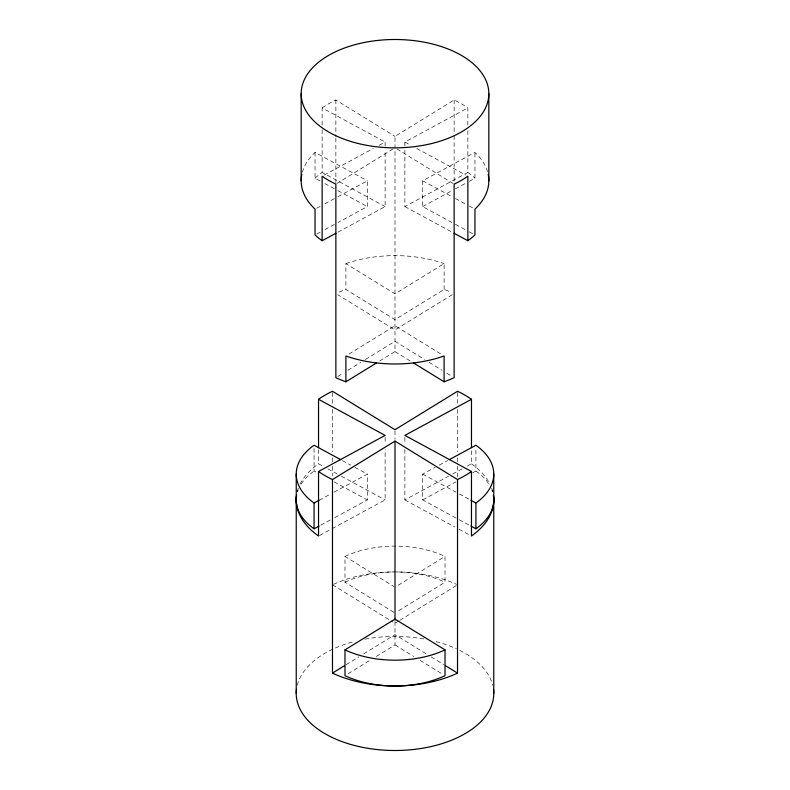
<?xml version="1.0" encoding="UTF-8"?>
<svg xmlns="http://www.w3.org/2000/svg" width="790" height="790" viewBox="0 0 790 790"><rect width="100%" height="100%" fill="white"/><g stroke="black" fill="none" stroke-linecap="round" stroke-linejoin="round"><path stroke-width="0.59" stroke-dasharray="3.95 2.96" d="M395 148.461L395 136.364L454.132 100.004A93.832 54.174 0 0 1 467.858 107.924L467.858 124.968M336.787 183.556L393.153 148.895M444.108 289.456L444.108 263.643L395 293.841L345.892 263.643L345.892 289.456L395 319.654L444.108 289.456A93.832 54.174 0 0 1 450.893 292.103M348.963 354.088L395 325.776L441.037 354.088M452.285 294.69L395 329.914L337.715 294.69M337.715 376.544L343.255 373.137M347.876 370.293L360.813 362.343M365.434 359.499L395 341.32L424.566 359.499M379.654 361.02L395 351.58L395 148.974M398.13 585.262L445.017 556.427L445.017 582.23L398.13 611.065M398.911 620.851L395 623.261L391.09 620.851M399.888 620.249L456.541 585.41M346.158 664.696L358.858 656.885M363.736 653.883L395 634.656L426.264 653.883M348.113 673.761L369.997 660.302M376.247 656.46L395 644.926L395 620.841M324.107 175.133L373.315 148.461M379.22 145.261L385.125 142.062L385.125 146.091M404.875 146.091L404.875 142.062L467.858 107.924M316.681 208.244L320.76 206.022M324.848 203.81L334.654 198.497M337.923 196.72L367.35 180.772L367.35 206.585L337.923 222.533M316.681 234.047L320.76 231.835M324.848 229.614L334.654 224.301M452.078 222.533L422.65 206.585L422.65 180.772L474.958 152.421A93.832 54.174 0 0 1 487.677 172.279M337.893 232.181L385.125 206.585L385.125 150.13M404.875 150.13L404.875 206.585L467.858 172.437L467.858 129.837M422.65 206.585L452.078 190.637M455.346 188.859L465.152 183.547M469.24 181.335L474.958 178.234L474.958 152.421M319.071 500.287L330.724 493.967M334.051 492.16L367.35 474.109L367.35 499.922L334.051 517.963M320.73 525.192L330.724 519.771M455.949 517.963L422.65 499.922L422.65 474.109L435.142 467.344M439.299 465.093L447.624 460.58M319.575 535.452L331.02 529.251M332.057 528.688L385.125 499.922L385.125 449.52M404.875 449.52L404.875 499.922L448.572 476.232M452.739 473.98L462.101 468.904M467.305 466.08L471.462 463.829L471.462 449.707M422.65 499.922L455.949 481.87M472.598 472.845L475.926 471.047L475.926 448.463M404.875 142.062L410.78 145.261M416.685 148.461L465.893 175.133M322.142 124.968L322.142 107.924L385.125 142.062M422.65 180.772L452.078 196.72M455.346 198.497L465.152 203.81M469.24 206.022L473.319 208.244M455.346 224.301L465.152 229.614M469.24 231.835L473.319 234.047M302.323 172.279A93.832 54.174 0 0 1 315.042 152.421L367.35 180.772M404.875 206.585L452.107 232.181M322.142 129.837L322.142 172.437L385.125 206.585M315.042 152.421L315.042 178.234L320.76 181.335M324.848 183.547L334.654 188.859M337.923 190.637L367.35 206.585M422.65 474.109L455.949 492.16M459.276 493.967L469.27 499.379M459.276 519.771L469.27 525.192M342.376 460.58L350.701 465.093M354.858 467.344L367.35 474.109M404.875 499.922L454.823 526.989M458.98 529.251L470.425 535.452M318.538 449.707L318.538 463.829L322.695 466.08M327.899 468.904L337.261 473.98M341.428 476.232L385.125 499.922M314.074 448.463L314.074 471.047L317.402 472.845M334.051 481.87L367.35 499.922M322.142 107.924A93.832 54.174 0 0 1 335.869 100.004L395 136.364M396.847 148.895L453.213 183.556M429.187 362.343L442.124 370.293M446.745 373.137L452.285 376.544M395 351.58L410.346 361.02M393.953 612.349L344.983 582.23L344.983 556.427L393.953 586.545M332.481 584.807L390.112 620.249M431.143 656.885L443.842 664.696M395 644.926L413.753 656.46M420.004 660.302L441.887 673.761M457.519 392.462L457.519 403.354M457.519 409.398L457.519 451.742M457.519 457.785L457.519 463.839M457.519 466.258L457.519 478.355M454.132 100.004L454.132 134.517M454.132 135.752L454.132 182.599M404.875 437.423L404.875 443.466M395 430.915L395 439.378M385.125 437.423L385.125 443.466M335.869 100.004L335.869 136.986M335.869 138.22L335.869 182.599M332.481 392.462L332.481 403.354M332.481 409.398L332.481 451.742M332.481 457.785L332.481 463.839M332.481 466.258L332.481 475.935M297.475 491.844A79.02 45.623 0 0 1 298.166 489.869M301.099 484.142A79.02 45.623 0 0 1 314.074 471.047M475.926 471.047A79.02 45.623 0 0 1 488.901 484.142M491.834 489.869A79.02 45.623 0 0 1 492.526 491.844M344.983 556.427A79.02 45.623 0 0 1 445.017 556.427M344.983 582.23A79.02 45.623 0 0 1 395 571.93M398.525 571.98A79.02 45.623 0 0 1 445.017 582.23M333.499 584.333A98.77 57.028 0 0 1 456.502 584.333M297.238 685.355A98.77 57.028 0 0 1 353.969 641.599M364.921 639.159A98.77 57.028 0 0 1 425.079 639.159M436.031 641.599A98.77 57.028 0 0 1 456.423 648.817M459.681 650.377A98.77 57.028 0 0 1 492.763 685.355M297.317 491.489A98.77 57.028 0 0 1 298.344 488.181M300.091 484.132A98.77 57.028 0 0 1 318.538 463.829M471.462 463.829A98.77 57.028 0 0 1 489.909 484.132M491.656 488.181A98.77 57.028 0 0 1 492.684 491.489M315.042 178.234A93.832 54.174 0 0 1 322.142 172.437M467.858 172.437A93.832 54.174 0 0 1 474.958 178.234M345.892 263.643A93.832 54.174 0 0 1 444.108 263.643M339.108 292.103A93.832 54.174 0 0 1 345.892 289.456"/><path stroke-width="1.19" d="M335.918 233.257L322.142 240.723L322.142 176.2A93.832 54.174 0 0 0 335.869 184.129L335.869 377.679A93.832 54.174 0 0 0 345.892 381.777L376.583 362.906M332.481 479.55L395 441.106L457.519 479.55L457.519 673.1A98.77 57.028 0 0 1 332.481 673.1L332.481 479.55A98.77 57.028 0 0 1 318.538 471.502L318.538 536.015A98.77 57.028 0 0 1 296.615 494.846M344.983 649.874L395 619.113L445.017 649.874L445.017 675.677A79.02 45.623 0 0 1 344.983 675.677L344.983 649.874A79.02 45.623 0 0 0 445.017 649.874M332.481 673.1L344.203 665.891M318.538 471.502L385.125 435.399L318.538 399.306L318.538 447.693M471.462 447.693L471.462 399.306L404.875 435.399L471.462 471.502L471.462 536.015A98.77 57.028 0 0 0 493.385 494.846M319.071 526.091L314.074 528.796L314.074 502.993L319.071 500.287M449.293 459.671L475.926 445.234A79.02 45.623 0 0 1 475.926 502.993L475.926 528.796L470.929 526.091M454.082 233.257L467.858 240.723A93.832 54.174 0 0 0 474.958 234.936L474.958 209.123A93.832 54.174 0 0 0 488.181 174.393M470.929 500.287L475.926 502.993M340.707 459.671L314.074 445.234A79.02 45.623 0 0 0 314.074 502.993M413.417 362.906L444.108 381.777A93.832 54.174 0 0 0 454.132 377.679L454.132 184.129A93.832 54.174 0 0 0 467.858 176.2L467.858 240.723M445.797 665.891L457.519 673.1M493.77 474.109L493.77 693.472M488.832 93.674A93.832 54.174 0 0 1 348.084 140.59A93.832 54.174 0 0 1 348.084 46.758A93.832 54.174 0 0 1 488.832 93.674L488.832 180.772M444.108 381.777L444.108 355.974A93.832 54.174 0 0 1 345.892 355.974L345.892 381.777M395 441.106L395 620.14M301.168 93.674L301.168 180.772M296.23 474.109L296.23 693.472M314.074 528.796A79.02 45.623 0 0 1 296.546 495.863M493.454 495.863A79.02 45.623 0 0 1 475.926 528.796M493.523 689.403A98.77 57.028 0 0 1 395 750.5A98.77 57.028 0 0 1 296.477 689.403M471.462 471.502A98.77 57.028 0 0 1 457.519 479.55M318.538 399.306A98.77 57.028 0 0 1 332.481 391.257L395 429.701L457.519 391.257A98.77 57.028 0 0 1 471.462 399.306M301.82 174.393A93.832 54.174 0 0 0 315.042 209.123L315.042 234.936A93.832 54.174 0 0 0 322.142 240.723"/></g></svg>
